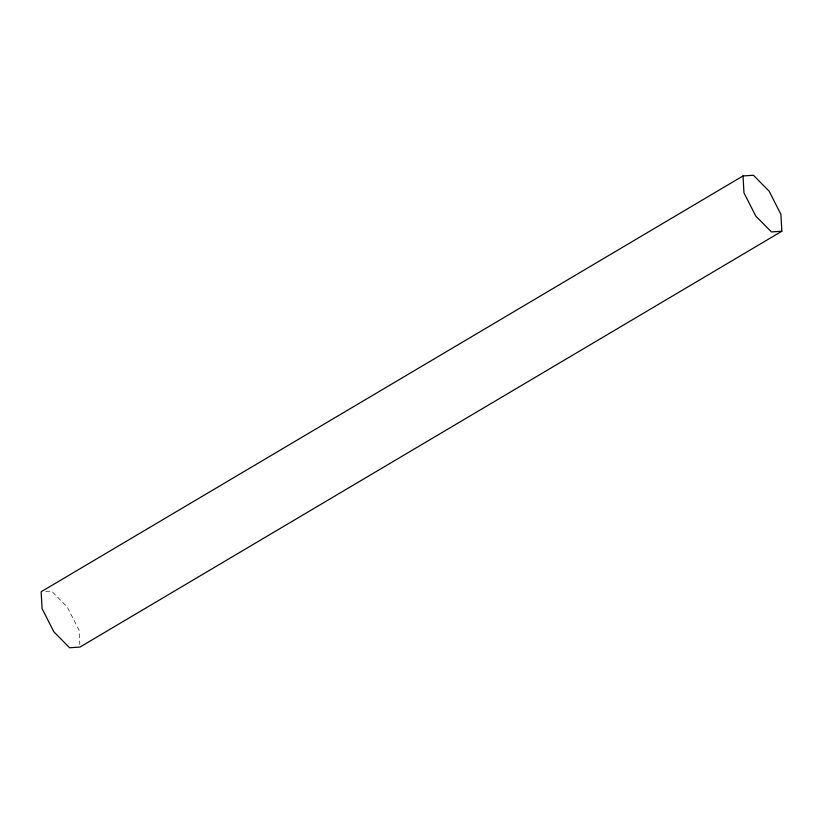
<?xml version="1.0" encoding="UTF-8"?>
<svg xmlns="http://www.w3.org/2000/svg" width="823" height="823" viewBox="0 0 823 823"><rect width="100%" height="100%" fill="white"/><g stroke="black" fill="none" stroke-linecap="round" stroke-linejoin="round"><path stroke-width="0.62" stroke-dasharray="4.12 3.09" d="M45.779 591.459L51.571 591.079L67.26 606.993L79.029 630.181L79.841 644.646"/><path stroke-width="1.23" d="M743.025 175.937L41.15 591.758L42.096 608.639L53.855 631.817L69.543 647.742L79.975 647.063L781.85 231.242L780.904 214.361L769.145 191.183L753.457 175.258L743.025 175.937L743.971 192.819L755.74 216.007L771.429 231.921L781.85 231.242"/></g></svg>
